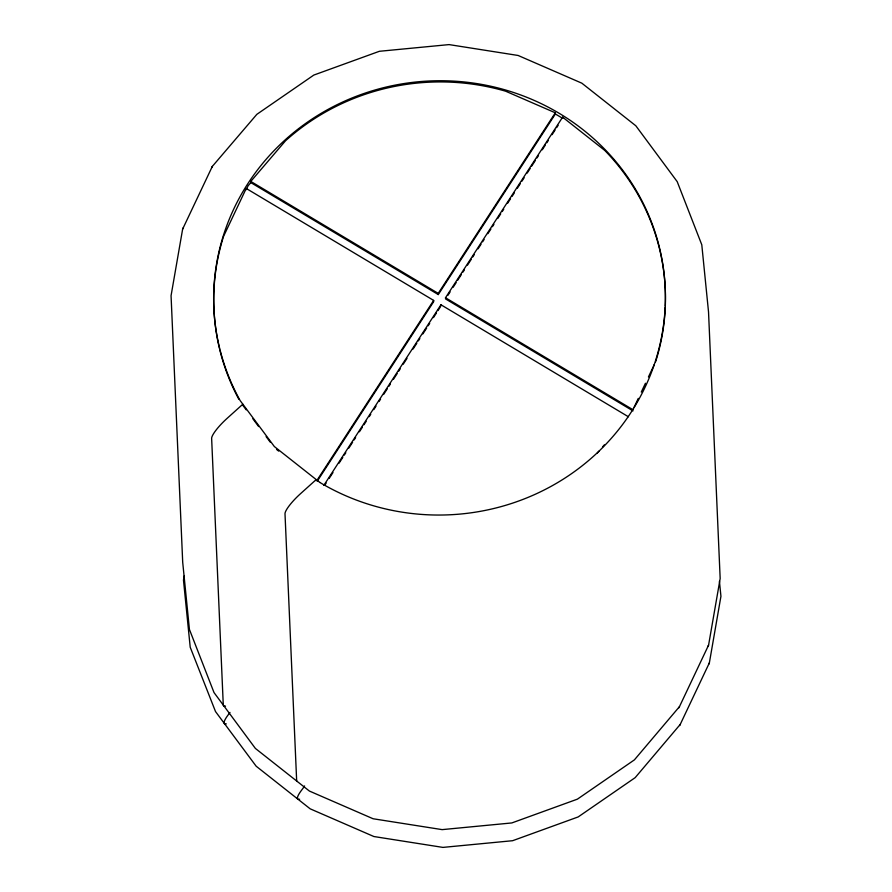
<?xml version="1.0" encoding="UTF-8"?>
<svg xmlns="http://www.w3.org/2000/svg" width="892" height="892" viewBox="0 0 892 892"><rect width="100%" height="100%" fill="white"/><g stroke="black" fill="none" stroke-linecap="round" stroke-linejoin="round"><path stroke-width="1.34" d="M678.923 707.791L708.582 645.128L720.167 578.529L708.527 311.932L701.792 244.787L677.206 181.656L635.84 125.794L581.818 83.168L518.118 55.471L449.066 44.6L379.39 51.29L313.817 75.073L256.829 114.354L212.307 166.436L182.637 229.099L171.063 295.698L182.704 562.294L189.427 629.44L214.013 692.571L255.391 748.433L309.413 791.059L373.112 818.756L442.153 829.627L511.841 822.937L577.403 799.154L634.402 759.872L679.481 706.631M184.187 575.987L183.473 580.068L190.208 647.213L215.507 711.548L256.16 766.206L310.182 808.832L373.882 836.529L442.934 847.4L512.61 840.71L578.183 816.927L635.171 777.646L680.25 724.404M679.693 725.564L709.363 662.901L720.937 596.302L719.431 581.227M317.362 481.022L433.713 301.596L433.657 300.414L246.225 188.457L223.58 236.313A225.888 217.135 -2.5 0 0 219.51 348.672M634.134 407.187L638.304 398.367M641.281 392.067L645.462 383.259M648.439 376.959L654.405 364.36M211.75 167.596L212.307 166.436M182.637 229.099L183.273 227.772M707.947 646.455L708.582 645.128M708.727 664.228L709.363 662.901M317.307 479.829L433.657 300.414M250.842 182.604L438.273 294.572L438.217 293.39L555.315 112.805L505.608 91.196A225.888 217.135 -2.5 0 0 285.529 140.78L250.786 181.422L250.842 182.604L248.076 185.837L246.281 189.639L246.225 188.457M438.273 294.572L555.37 113.986L555.315 112.805M323.852 485.36L440.949 304.774L628.381 416.742M632.997 410.889L445.565 298.932L445.509 297.75L562.618 117.164L604.765 150.425A225.888 217.135 -2.5 0 1 665.321 305.9M324.655 485.371L326.171 483.051M329.193 478.391L332.972 472.559M339.016 463.238L342.796 457.418M344.301 455.087L345.817 452.757M348.839 448.096L352.608 442.265M354.124 439.934L355.629 437.604M359.409 431.784L362.431 427.123M363.947 424.793L366.211 421.303M369.232 416.642L370.749 414.312M373.77 409.651L376.034 406.15M379.055 401.489L380.561 399.159M383.582 394.498L387.362 388.678M388.879 386.348L390.384 384.017M393.405 379.356L397.185 373.536M398.702 371.206L400.207 368.875M403.229 364.215L407.008 358.383M413.052 349.062L416.832 343.242M418.337 340.911L419.853 338.581M422.875 333.92L426.655 328.1M428.16 325.77L429.676 323.439M433.456 317.608L436.478 312.947M437.983 310.617L440.247 307.127M447.829 295.43L450.103 291.94M453.125 287.28L456.147 282.619M457.652 280.289L461.432 274.468M462.937 272.138L464.453 269.808M467.475 265.147L471.255 259.316M472.76 256.985L474.276 254.655M478.056 248.835L481.078 244.174M482.583 241.844L484.1 239.513M487.868 233.682L490.901 229.021M492.406 226.702L493.923 224.371M497.691 218.54L500.713 213.879M502.229 211.549L503.735 209.219M507.515 203.398L510.536 198.738M512.053 196.407L514.316 192.906M517.338 188.245L520.359 183.585M521.876 181.254L524.139 177.764M527.161 173.104L530.183 168.443M531.688 166.113L535.468 160.292M536.984 157.962L538.489 155.632M542.269 149.8L545.291 145.14M546.807 142.809L548.312 140.479M552.092 134.659L555.114 129.998M556.619 127.668L558.136 125.337M597.205 453.214L598.989 451.129M602.546 446.959L604.33 444.874M242.847 404.199L227.114 418.359A21.508 4.505 -44.2 0 0 211.638 438.44L223.279 705.026A21.508 4.505 -44.2 0 0 225.52 706.096M555.37 113.986L562.674 118.346L562.618 117.164M250.786 181.422L438.217 293.39M445.509 297.75L632.941 409.707M276.553 449.423L278.694 451.118M242.903 405.381L246.214 409.841M252.849 418.761L258.647 426.554M266.117 436.589L270.254 442.164M440.949 304.774L441.005 305.956M316.259 480.766L316.203 479.584L300.47 493.733A21.508 4.505 -44.2 0 0 285.005 513.814L296.646 780.411A21.508 4.505 -44.2 0 0 297.248 781.459M665.265 307.272A225.888 217.135 -2.5 0 1 655.587 361.84M238.833 399.27A225.888 217.135 -2.5 0 1 219.833 350.01M226.3 723.869A21.508 4.505 -44.2 0 1 228.486 714.47A24.129 5.051 -44.2 0 0 229.98 712.44M299.656 799.243A21.508 4.505 -44.2 0 1 301.842 789.844A24.129 5.051 -44.2 0 0 304.585 785.941M319.849 482.449L274.346 446.546L240.104 400.519A225.888 217.135 -2.5 0 1 408.09 82.956A225.888 217.135 -2.5 0 1 660.47 342.305A225.888 217.135 -2.5 0 1 319.849 482.449"/></g></svg>
